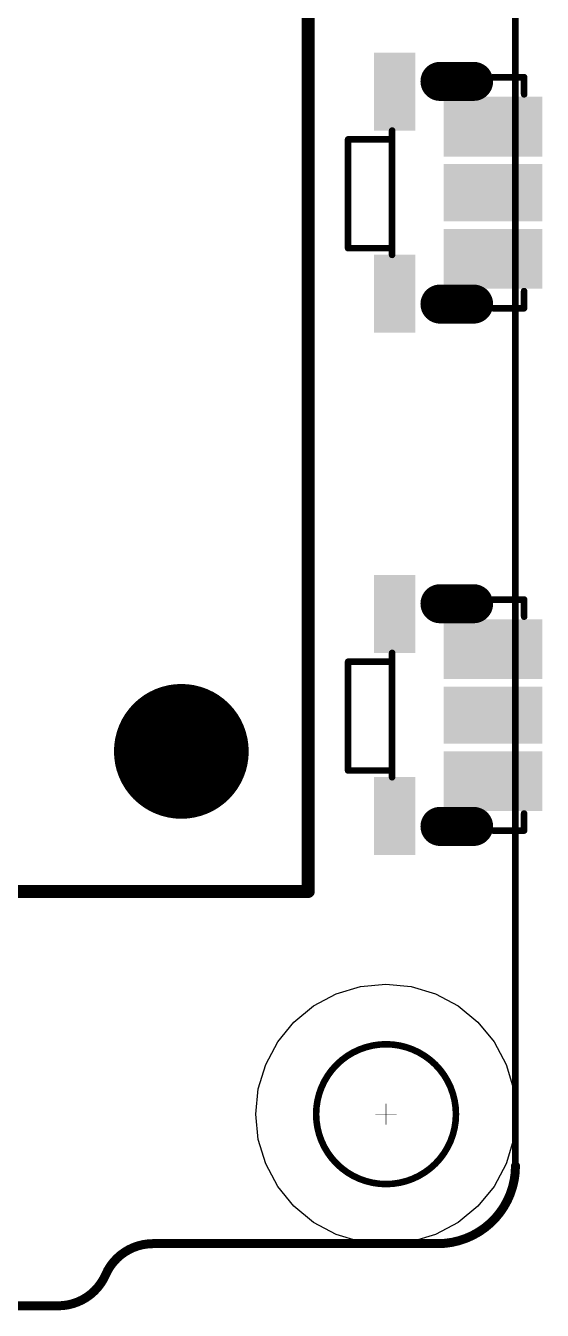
# Model space of a CAD drawing. Header units: millimetres. Extents: x 6.83 to 8, y 14.94 to 18.7.
# Drawn here: x 7.603 to 7.996, y 14.998 to 15.974 of the extents above; entities that cross this region are included whole.
import ezdxf

# ---------------------------------------------------------------- set-up
doc = ezdxf.new("R2010")
doc.units = ezdxf.units.MM
doc.header["$MEASUREMENT"] = 0
for name, color, linetype in [('BottomLayer', 5, 'Continuous'), ('BottomOverlay', 54, 'Continuous'), ('BottomPaste', 16, 'Continuous'), ('BottomSolder', 6, 'Continuous'), ('KeepOutLayer', 6, 'Continuous'), ('Mechanical15', 56, 'Continuous'), ('Mechanical28', 56, 'Continuous'), ('Mechanical5', 56, 'Continuous'), ('Mechanical6', 56, 'Continuous'), ('MidLayer1', 16, 'Continuous'), ('MidLayer2', 76, 'Continuous'), ('MultiLayer', 9, 'Continuous'), ('TopLayer', 1, 'Continuous'), ('TopSolder', 216, 'Continuous')]:
    doc.layers.add(name, color=color, linetype=linetype)

# ---------------------------------------------------------------- blocks, each defined once
blk = doc.blocks.new('BATTERY_BOX18650_DIP_____B_2')
at = {"layer": 'BottomLayer', "const_width": 0.04724}
blk.add_lwpolyline([(-1.4447, -0.31494, 1), (-1.39746, -0.31494, 1)], format="xyb", close=True, dxfattribs=at)
at = {"layer": 'BottomOverlay', "const_width": 0.01}
for points in [[(-1.52756, -0.41142), (-1.52756, 0)], [(1.50744, -0.41142), (-1.52756, -0.41142)]]:
    blk.add_lwpolyline(points, dxfattribs=at)
at = {"layer": 'BottomOverlay', "const_width": 0.005}
blk.add_lwpolyline([(-1.53006, -0.41142, 1), (-1.52506, -0.41142, 1)], format="xyb", close=True, dxfattribs=at)
blk.add_lwpolyline([(-1.53006, -0.41142, 1), (-1.52506, -0.41142, 1)], format="xyb", close=True, dxfattribs=at)
at = {"layer": 'BottomSolder', "const_width": 0.05124}
blk.add_lwpolyline([(-1.4467, -0.31494, 1), (-1.39546, -0.31494, 1)], format="xyb", close=True, dxfattribs=at)
at = {"layer": 'Mechanical15'}
for points, const_width in [([(-1.40561, -0.31494, 1), (-1.43655, -0.31494, 1)], 0.03095), ([(-1.44429, -0.31494, 1), (-1.42881, -0.31494, 1)], 0.01547), ([(-1.41335, -0.31494, 1), (-1.39787, -0.31494, 1)], 0.01547)]:
    blk.add_lwpolyline(points, format="xyb", close=True, dxfattribs=dict(at, const_width=const_width))
at = {"layer": 'MidLayer1', "const_width": 0.04724}
blk.add_lwpolyline([(-1.4447, -0.31494, 1), (-1.39746, -0.31494, 1)], format="xyb", close=True, dxfattribs=at)
at = {"layer": 'MidLayer2', "const_width": 0.04724}
blk.add_lwpolyline([(-1.4447, -0.31494, 1), (-1.39746, -0.31494, 1)], format="xyb", close=True, dxfattribs=at)
at = {"layer": 'MultiLayer', "const_width": 0.04724}
blk.add_lwpolyline([(-1.4447, -0.31494, 1), (-1.39746, -0.31494, 1)], format="xyb", close=True, dxfattribs=at)
at = {"layer": 'TopLayer', "const_width": 0.04724}
blk.add_lwpolyline([(-1.4447, -0.31494, 1), (-1.39746, -0.31494, 1)], format="xyb", close=True, dxfattribs=at)
at = {"layer": 'TopSolder', "const_width": 0.05124}
blk.add_lwpolyline([(-1.4467, -0.31494, 1), (-1.39546, -0.31494, 1)], format="xyb", close=True, dxfattribs=at)
blk = doc.blocks.new('KEY_3P_3_5_3_5MM__B_20')
at = {"layer": 'BottomLayer', "const_width": 0.02165}
for points in [[(-0.08465, 0.02264), (-0.08465, -0.00295)], [(0.08465, 0.02264), (0.08465, -0.00295)]]:
    blk.add_lwpolyline(points, dxfattribs=at)
at = {"layer": 'BottomLayer', "const_width": 0.01083}
for points in [[(-0.09006, 0.02264, 1), (-0.07923, 0.02264, 1)], [(0.07923, 0.02264, 1), (0.09006, 0.02264, 1)], [(-0.09006, -0.00295, 1), (-0.07923, -0.00295, 1)], [(0.07923, -0.00295, 1), (0.09006, -0.00295, 1)]]:
    blk.add_lwpolyline(points, format="xyb", close=True, dxfattribs=at)
at = {"layer": 'BottomLayer'}
for points in [[(-0.0315, 0.07087), (-0.0689, 0.07087), (-0.0315, 0.00394), (-0.0689, 0.00394)], [(-0.01772, 0.07087), (-0.01772, 0.00394), (0.01772, 0.07087), (0.01772, 0.00394)], [(0.0689, 0.07087), (0.0315, 0.07087), (0.0689, 0.00394), (0.0315, 0.00394)], [(-0.10236, -0.04921), (-0.05118, -0.04921), (-0.10236, -0.02559), (-0.05118, -0.02559)], [(0.05118, -0.04921), (0.10236, -0.04921), (0.05118, -0.02559), (0.10236, -0.02559)]]:
    blk.add_solid(points, dxfattribs=at)
at = {"layer": 'BottomOverlay', "const_width": 0.005}
for points in [[(-0.0878, 0.06102), (-0.0748, 0.06102)], [(-0.0878, 0.06102), (-0.0878, 0.0374)], [(0.0748, 0.06102), (0.0878, 0.06102)], [(0.0878, 0.06102), (0.0878, 0.0374)], [(-0.04724, -0.03937), (0.04724, -0.03937)], [(-0.04055, -0.03937), (-0.04055, -0.07283)], [(0.04213, -0.03937), (0.04213, -0.07283)], [(-0.04055, -0.07283), (0.04213, -0.07283)]]:
    blk.add_lwpolyline(points, dxfattribs=at)
at = {"layer": 'BottomOverlay', "const_width": 0.0025}
for points in [[(-0.08905, 0.06102, 1), (-0.08655, 0.06102, 1)], [(-0.08905, 0.06102, 1), (-0.08655, 0.06102, 1)], [(-0.07605, 0.06102, 1), (-0.07355, 0.06102, 1)], [(0.07355, 0.06102, 1), (0.07605, 0.06102, 1)], [(0.08655, 0.06102, 1), (0.08905, 0.06102, 1)], [(0.08655, 0.06102, 1), (0.08905, 0.06102, 1)], [(-0.08905, 0.0374, 1), (-0.08655, 0.0374, 1)], [(0.08655, 0.0374, 1), (0.08905, 0.0374, 1)], [(-0.04849, -0.03937, 1), (-0.04599, -0.03937, 1)], [(-0.0418, -0.03937, 1), (-0.0393, -0.03937, 1)], [(0.04088, -0.03937, 1), (0.04338, -0.03937, 1)], [(0.04599, -0.03937, 1), (0.04849, -0.03937, 1)], [(-0.0418, -0.07283, 1), (-0.0393, -0.07283, 1)], [(-0.0418, -0.07283, 1), (-0.0393, -0.07283, 1)], [(0.04088, -0.07283, 1), (0.04338, -0.07283, 1)], [(0.04088, -0.07283, 1), (0.04338, -0.07283, 1)]]:
    blk.add_lwpolyline(points, format="xyb", close=True, dxfattribs=at)
at = {"layer": 'BottomPaste'}
for points in [[(-0.0315, 0.07087), (-0.0689, 0.07087), (-0.0315, 0.00394), (-0.0689, 0.00394)], [(-0.01772, 0.07087), (-0.01772, 0.00394), (0.01772, 0.07087), (0.01772, 0.00394)], [(0.0689, 0.07087), (0.0315, 0.07087), (0.0689, 0.00394), (0.0315, 0.00394)], [(-0.10236, -0.04921), (-0.05118, -0.04921), (-0.10236, -0.02559), (-0.05118, -0.02559)], [(0.05118, -0.04921), (0.10236, -0.04921), (0.05118, -0.02559), (0.10236, -0.02559)]]:
    blk.add_solid(points, dxfattribs=at)
at = {"layer": 'BottomSolder', "const_width": 0.02965}
for points in [[(-0.08465, 0.02264), (-0.08465, -0.00295)], [(0.08465, 0.02264), (0.08465, -0.00295)]]:
    blk.add_lwpolyline(points, dxfattribs=at)
at = {"layer": 'BottomSolder', "const_width": 0.01483}
for points in [[(-0.09206, 0.02264, 1), (-0.07723, 0.02264, 1)], [(0.07723, 0.02264, 1), (0.09206, 0.02264, 1)], [(-0.09206, -0.00295, 1), (-0.07723, -0.00295, 1)], [(0.07723, -0.00295, 1), (0.09206, -0.00295, 1)]]:
    blk.add_lwpolyline(points, format="xyb", close=True, dxfattribs=at)
at = {"layer": 'BottomSolder'}
for points in [[(-0.0275, 0.07487), (-0.0729, 0.07487), (-0.0275, -0.00006), (-0.0729, -0.00006)], [(-0.02172, 0.07487), (-0.02172, -0.00006), (0.02172, 0.07487), (0.02172, -0.00006)], [(0.0729, 0.07487), (0.0275, 0.07487), (0.0729, -0.00006), (0.0275, -0.00006)], [(-0.10636, -0.05321), (-0.04718, -0.05321), (-0.10636, -0.02159), (-0.04718, -0.02159)], [(0.04718, -0.05321), (0.10636, -0.05321), (0.04718, -0.02159), (0.10636, -0.02159)]]:
    blk.add_solid(points, dxfattribs=at)
at = {"layer": 'MidLayer1', "const_width": 0.02165}
for points in [[(-0.08465, 0.02264), (-0.08465, -0.00295)], [(0.08465, 0.02264), (0.08465, -0.00295)]]:
    blk.add_lwpolyline(points, dxfattribs=at)
at = {"layer": 'MidLayer1', "const_width": 0.01083}
for points in [[(-0.09006, 0.02264, 1), (-0.07923, 0.02264, 1)], [(0.07923, 0.02264, 1), (0.09006, 0.02264, 1)], [(-0.09006, -0.00295, 1), (-0.07923, -0.00295, 1)], [(0.07923, -0.00295, 1), (0.09006, -0.00295, 1)]]:
    blk.add_lwpolyline(points, format="xyb", close=True, dxfattribs=at)
at = {"layer": 'MidLayer2', "const_width": 0.02165}
for points in [[(-0.08465, 0.02264), (-0.08465, -0.00295)], [(0.08465, 0.02264), (0.08465, -0.00295)]]:
    blk.add_lwpolyline(points, dxfattribs=at)
at = {"layer": 'MidLayer2', "const_width": 0.01083}
for points in [[(-0.09006, 0.02264, 1), (-0.07923, 0.02264, 1)], [(0.07923, 0.02264, 1), (0.09006, 0.02264, 1)], [(-0.09006, -0.00295, 1), (-0.07923, -0.00295, 1)], [(0.07923, -0.00295, 1), (0.09006, -0.00295, 1)]]:
    blk.add_lwpolyline(points, format="xyb", close=True, dxfattribs=at)
at = {"layer": 'MultiLayer', "const_width": 0.02165}
for points in [[(-0.08465, 0.02264), (-0.08465, -0.00295)], [(0.08465, 0.02264), (0.08465, -0.00295)]]:
    blk.add_lwpolyline(points, dxfattribs=at)
at = {"layer": 'MultiLayer', "const_width": 0.01083}
for points in [[(-0.09006, 0.02264, 1), (-0.07923, 0.02264, 1)], [(0.07923, 0.02264, 1), (0.09006, 0.02264, 1)], [(-0.09006, -0.00295, 1), (-0.07923, -0.00295, 1)], [(0.07923, -0.00295, 1), (0.09006, -0.00295, 1)]]:
    blk.add_lwpolyline(points, format="xyb", close=True, dxfattribs=at)
at = {"layer": 'TopLayer', "const_width": 0.02165}
for points in [[(-0.08465, 0.02264), (-0.08465, -0.00295)], [(0.08465, 0.02264), (0.08465, -0.00295)]]:
    blk.add_lwpolyline(points, dxfattribs=at)
at = {"layer": 'TopLayer', "const_width": 0.01083}
for points in [[(-0.09006, 0.02264, 1), (-0.07923, 0.02264, 1)], [(0.07923, 0.02264, 1), (0.09006, 0.02264, 1)], [(-0.09006, -0.00295, 1), (-0.07923, -0.00295, 1)], [(0.07923, -0.00295, 1), (0.09006, -0.00295, 1)]]:
    blk.add_lwpolyline(points, format="xyb", close=True, dxfattribs=at)
at = {"layer": 'TopSolder', "const_width": 0.02965}
for points in [[(-0.08465, 0.02264), (-0.08465, -0.00295)], [(0.08465, 0.02264), (0.08465, -0.00295)]]:
    blk.add_lwpolyline(points, dxfattribs=at)
at = {"layer": 'TopSolder', "const_width": 0.01483}
for points in [[(-0.09206, 0.02264, 1), (-0.07723, 0.02264, 1)], [(0.07723, 0.02264, 1), (0.09206, 0.02264, 1)], [(-0.09206, -0.00295, 1), (-0.07723, -0.00295, 1)], [(0.07723, -0.00295, 1), (0.09206, -0.00295, 1)]]:
    blk.add_lwpolyline(points, format="xyb", close=True, dxfattribs=at)
blk = doc.blocks.new('KEY_3P_3_5_3_5MM__B_21')
at = {"layer": 'BottomLayer', "const_width": 0.02165}
for points in [[(-0.08465, 0.02264), (-0.08465, -0.00295)], [(0.08465, 0.02264), (0.08465, -0.00295)]]:
    blk.add_lwpolyline(points, dxfattribs=at)
at = {"layer": 'BottomLayer', "const_width": 0.01083}
for points in [[(-0.09006, 0.02264, 1), (-0.07923, 0.02264, 1)], [(0.07923, 0.02264, 1), (0.09006, 0.02264, 1)], [(-0.09006, -0.00295, 1), (-0.07923, -0.00295, 1)], [(0.07923, -0.00295, 1), (0.09006, -0.00295, 1)]]:
    blk.add_lwpolyline(points, format="xyb", close=True, dxfattribs=at)
at = {"layer": 'BottomLayer'}
for points in [[(-0.0315, 0.07087), (-0.0689, 0.07087), (-0.0315, 0.00394), (-0.0689, 0.00394)], [(-0.01772, 0.07087), (-0.01772, 0.00394), (0.01772, 0.07087), (0.01772, 0.00394)], [(0.0689, 0.07087), (0.0315, 0.07087), (0.0689, 0.00394), (0.0315, 0.00394)], [(-0.10236, -0.04921), (-0.05118, -0.04921), (-0.10236, -0.02559), (-0.05118, -0.02559)], [(0.05118, -0.04921), (0.10236, -0.04921), (0.05118, -0.02559), (0.10236, -0.02559)]]:
    blk.add_solid(points, dxfattribs=at)
at = {"layer": 'BottomOverlay', "const_width": 0.005}
for points in [[(-0.0878, 0.06102), (-0.0878, 0.0374)], [(-0.0878, 0.06102), (-0.0748, 0.06102)], [(0.0748, 0.06102), (0.0878, 0.06102)], [(0.0878, 0.06102), (0.0878, 0.0374)], [(-0.04724, -0.03937), (0.04724, -0.03937)], [(-0.04055, -0.03937), (-0.04055, -0.07283)], [(0.04213, -0.03937), (0.04213, -0.07283)], [(-0.04055, -0.07283), (0.04213, -0.07283)]]:
    blk.add_lwpolyline(points, dxfattribs=at)
at = {"layer": 'BottomOverlay', "const_width": 0.0025}
for points in [[(-0.08905, 0.06102, 1), (-0.08655, 0.06102, 1)], [(-0.08905, 0.06102, 1), (-0.08655, 0.06102, 1)], [(-0.07605, 0.06102, 1), (-0.07355, 0.06102, 1)], [(0.07355, 0.06102, 1), (0.07605, 0.06102, 1)], [(0.08655, 0.06102, 1), (0.08905, 0.06102, 1)], [(0.08655, 0.06102, 1), (0.08905, 0.06102, 1)], [(-0.08905, 0.0374, 1), (-0.08655, 0.0374, 1)], [(0.08655, 0.0374, 1), (0.08905, 0.0374, 1)], [(-0.04849, -0.03937, 1), (-0.04599, -0.03937, 1)], [(-0.0418, -0.03937, 1), (-0.0393, -0.03937, 1)], [(0.04088, -0.03937, 1), (0.04338, -0.03937, 1)], [(0.04599, -0.03937, 1), (0.04849, -0.03937, 1)], [(-0.0418, -0.07283, 1), (-0.0393, -0.07283, 1)], [(-0.0418, -0.07283, 1), (-0.0393, -0.07283, 1)], [(0.04088, -0.07283, 1), (0.04338, -0.07283, 1)], [(0.04088, -0.07283, 1), (0.04338, -0.07283, 1)]]:
    blk.add_lwpolyline(points, format="xyb", close=True, dxfattribs=at)
at = {"layer": 'BottomPaste'}
for points in [[(-0.0315, 0.07087), (-0.0689, 0.07087), (-0.0315, 0.00394), (-0.0689, 0.00394)], [(-0.01772, 0.07087), (-0.01772, 0.00394), (0.01772, 0.07087), (0.01772, 0.00394)], [(0.0689, 0.07087), (0.0315, 0.07087), (0.0689, 0.00394), (0.0315, 0.00394)], [(-0.10236, -0.04921), (-0.05118, -0.04921), (-0.10236, -0.02559), (-0.05118, -0.02559)], [(0.05118, -0.04921), (0.10236, -0.04921), (0.05118, -0.02559), (0.10236, -0.02559)]]:
    blk.add_solid(points, dxfattribs=at)
at = {"layer": 'BottomSolder', "const_width": 0.02965}
for points in [[(-0.08465, 0.02264), (-0.08465, -0.00295)], [(0.08465, 0.02264), (0.08465, -0.00295)]]:
    blk.add_lwpolyline(points, dxfattribs=at)
at = {"layer": 'BottomSolder', "const_width": 0.01483}
for points in [[(-0.09206, 0.02264, 1), (-0.07723, 0.02264, 1)], [(0.07723, 0.02264, 1), (0.09206, 0.02264, 1)], [(-0.09206, -0.00295, 1), (-0.07723, -0.00295, 1)], [(0.07723, -0.00295, 1), (0.09206, -0.00295, 1)]]:
    blk.add_lwpolyline(points, format="xyb", close=True, dxfattribs=at)
at = {"layer": 'BottomSolder'}
for points in [[(-0.0275, 0.07487), (-0.0729, 0.07487), (-0.0275, -0.00006), (-0.0729, -0.00006)], [(-0.02172, 0.07487), (-0.02172, -0.00006), (0.02172, 0.07487), (0.02172, -0.00006)], [(0.0729, 0.07487), (0.0275, 0.07487), (0.0729, -0.00006), (0.0275, -0.00006)], [(-0.10636, -0.05321), (-0.04718, -0.05321), (-0.10636, -0.02159), (-0.04718, -0.02159)], [(0.04718, -0.05321), (0.10636, -0.05321), (0.04718, -0.02159), (0.10636, -0.02159)]]:
    blk.add_solid(points, dxfattribs=at)
at = {"layer": 'MidLayer1', "const_width": 0.02165}
for points in [[(-0.08465, 0.02264), (-0.08465, -0.00295)], [(0.08465, 0.02264), (0.08465, -0.00295)]]:
    blk.add_lwpolyline(points, dxfattribs=at)
at = {"layer": 'MidLayer1', "const_width": 0.01083}
for points in [[(-0.09006, 0.02264, 1), (-0.07923, 0.02264, 1)], [(0.07923, 0.02264, 1), (0.09006, 0.02264, 1)], [(-0.09006, -0.00295, 1), (-0.07923, -0.00295, 1)], [(0.07923, -0.00295, 1), (0.09006, -0.00295, 1)]]:
    blk.add_lwpolyline(points, format="xyb", close=True, dxfattribs=at)
at = {"layer": 'MidLayer2', "const_width": 0.02165}
for points in [[(-0.08465, 0.02264), (-0.08465, -0.00295)], [(0.08465, 0.02264), (0.08465, -0.00295)]]:
    blk.add_lwpolyline(points, dxfattribs=at)
at = {"layer": 'MidLayer2', "const_width": 0.01083}
for points in [[(-0.09006, 0.02264, 1), (-0.07923, 0.02264, 1)], [(0.07923, 0.02264, 1), (0.09006, 0.02264, 1)], [(-0.09006, -0.00295, 1), (-0.07923, -0.00295, 1)], [(0.07923, -0.00295, 1), (0.09006, -0.00295, 1)]]:
    blk.add_lwpolyline(points, format="xyb", close=True, dxfattribs=at)
at = {"layer": 'MultiLayer', "const_width": 0.02165}
for points in [[(-0.08465, 0.02264), (-0.08465, -0.00295)], [(0.08465, 0.02264), (0.08465, -0.00295)]]:
    blk.add_lwpolyline(points, dxfattribs=at)
at = {"layer": 'MultiLayer', "const_width": 0.01083}
for points in [[(-0.09006, 0.02264, 1), (-0.07923, 0.02264, 1)], [(0.07923, 0.02264, 1), (0.09006, 0.02264, 1)], [(-0.09006, -0.00295, 1), (-0.07923, -0.00295, 1)], [(0.07923, -0.00295, 1), (0.09006, -0.00295, 1)]]:
    blk.add_lwpolyline(points, format="xyb", close=True, dxfattribs=at)
at = {"layer": 'TopLayer', "const_width": 0.02165}
for points in [[(-0.08465, 0.02264), (-0.08465, -0.00295)], [(0.08465, 0.02264), (0.08465, -0.00295)]]:
    blk.add_lwpolyline(points, dxfattribs=at)
at = {"layer": 'TopLayer', "const_width": 0.01083}
for points in [[(-0.09006, 0.02264, 1), (-0.07923, 0.02264, 1)], [(0.07923, 0.02264, 1), (0.09006, 0.02264, 1)], [(-0.09006, -0.00295, 1), (-0.07923, -0.00295, 1)], [(0.07923, -0.00295, 1), (0.09006, -0.00295, 1)]]:
    blk.add_lwpolyline(points, format="xyb", close=True, dxfattribs=at)
at = {"layer": 'TopSolder', "const_width": 0.02965}
for points in [[(-0.08465, 0.02264), (-0.08465, -0.00295)], [(0.08465, 0.02264), (0.08465, -0.00295)]]:
    blk.add_lwpolyline(points, dxfattribs=at)
at = {"layer": 'TopSolder', "const_width": 0.01483}
for points in [[(-0.09206, 0.02264, 1), (-0.07723, 0.02264, 1)], [(0.07723, 0.02264, 1), (0.09206, 0.02264, 1)], [(-0.09206, -0.00295, 1), (-0.07723, -0.00295, 1)], [(0.07723, -0.00295, 1), (0.09206, -0.00295, 1)]]:
    blk.add_lwpolyline(points, format="xyb", close=True, dxfattribs=at)

msp = doc.modelspace()

# ---------------------------------------------------------------- linework, layer by layer
at = {"layer": 'BottomLayer'}
for p, q in [((7.83919, 15.23847), (7.85774, 15.2441)), ((7.85774, 15.2441), (7.87703, 15.246)), ((7.87703, 15.246), (7.87703, 15.246)), ((7.87703, 15.246), (7.89633, 15.2441)), ((7.89633, 15.2441), (7.91488, 15.23847)), ((7.82209, 15.22933), (7.83919, 15.23847)), ((7.91488, 15.23847), (7.93198, 15.22933)), ((7.8071, 15.21703), (7.82209, 15.22933)), ((7.93198, 15.22933), (7.94697, 15.21703)), ((7.7948, 15.20205), (7.8071, 15.21703)), ((7.94697, 15.21703), (7.95927, 15.20205)), ((7.78566, 15.18495), (7.7948, 15.20205)), ((7.95927, 15.20205), (7.96841, 15.18495)), ((7.78003, 15.1664), (7.78566, 15.18495)), ((7.96841, 15.18495), (7.97403, 15.1664)), ((7.77813, 15.1471), (7.78003, 15.1664)), ((7.97403, 15.1664), (7.97593, 15.1471)), ((7.78003, 15.12781), (7.77813, 15.1471)), ((7.77813, 15.1471), (7.77813, 15.1471)), ((7.97593, 15.1471), (7.97403, 15.12781)), ((7.97593, 15.1471), (7.97593, 15.1471)), ((7.78566, 15.10925), (7.78003, 15.12781)), ((7.97403, 15.12781), (7.96841, 15.10925)), ((7.7948, 15.09215), (7.78566, 15.10925)), ((7.96841, 15.10925), (7.95927, 15.09215)), ((7.8071, 15.07717), (7.7948, 15.09215)), ((7.95927, 15.09215), (7.94697, 15.07717)), ((7.82209, 15.06487), (7.8071, 15.07717)), ((7.94697, 15.07717), (7.93198, 15.06487)), ((7.83919, 15.05573), (7.82209, 15.06487)), ((7.93198, 15.06487), (7.91488, 15.05573)), ((7.85774, 15.0501), (7.83919, 15.05573)), ((7.87703, 15.0482), (7.85774, 15.0501)), ((7.89633, 15.0501), (7.87703, 15.0482)), ((7.87703, 15.0482), (7.87703, 15.0482)), ((7.91488, 15.05573), (7.89633, 15.0501))]:
    msp.add_line(p, q, dxfattribs=at)
at = {"layer": 'KeepOutLayer'}
for points, const_width in [([(7.97546, 15.10773), (7.97546, 18.63135)], 0.005), ([(7.69999, 15.04868), (7.91653, 15.04868)], 0.00685), ([(7.18161, 15.00143), (7.62783, 15.00143)], 0.00685)]:
    msp.add_lwpolyline(points, dxfattribs=dict(at, const_width=const_width))
for points, const_width in [([(7.93031, 15.1471, 1), (7.82401, 15.1471, 1)], 0.005), ([(7.82276, 15.1471, 1), (7.82526, 15.1471, 1)], 0.0025), ([(7.92906, 15.1471, 1), (7.93156, 15.1471, 1)], 0.0025), ([(7.97387, 15.10773, 1), (7.9773, 15.10773, 1)], 0.00343), ([(7.97421, 15.10773, 1), (7.97671, 15.10773, 1)], 0.0025), ([(7.69828, 15.04868, 1), (7.70171, 15.04868, 1)], 0.00343), ([(7.69828, 15.04868, 1), (7.70171, 15.04868, 1)], 0.00343), ([(7.91482, 15.04868, 1), (7.91824, 15.04868, 1)], 0.00343), ([(7.91482, 15.04868, 1), (7.91824, 15.04868, 1)], 0.00343), ([(7.6622, 15.02505, 1), (7.66562, 15.02505, 1)], 0.00343), ([(7.6622, 15.02505, 1), (7.66562, 15.02505, 1)], 0.00343), ([(7.62611, 15.00143, 1), (7.62954, 15.00143, 1)], 0.00343), ([(7.62611, 15.00143, 1), (7.62954, 15.00143, 1)], 0.00343)]:
    msp.add_lwpolyline(points, format="xyb", close=True, dxfattribs=dict(at, const_width=const_width))
at = {"layer": 'KeepOutLayer', "const_width": 0.00685}
for points in [[(7.97558, 15.10773, -0.414214), (7.91653, 15.04868)], [(7.66391, 15.02505, -0.298217), (7.69999, 15.04868)], [(7.66391, 15.02505, -0.298217), (7.62783, 15.00143)]]:
    msp.add_lwpolyline(points, format="xyb", dxfattribs=at)
at = {"layer": 'Mechanical28'}
for points, const_width in [([(7.93031, 15.1471, 1), (7.82401, 15.1471, 1)], 0.0005), ([(7.82388, 15.1471, 1), (7.82413, 15.1471, 1)], 0.00025), ([(7.93018, 15.1471, 1), (7.93043, 15.1471, 1)], 0.00025)]:
    msp.add_lwpolyline(points, format="xyb", close=True, dxfattribs=dict(at, const_width=const_width))
at = {"layer": 'Mechanical5'}
for points, const_width in [([(7.8333, 15.17693, 1), (7.83305, 15.17693, 1)], 0.00025), ([(7.83298, 15.17693, 1), (7.83311, 15.17693, 1)], 0.000125), ([(7.83323, 15.17693, 1), (7.83336, 15.17693, 1)], 0.000125), ([(7.92127, 15.11727, 1), (7.92102, 15.11727, 1)], 0.00025), ([(7.92096, 15.11727, 1), (7.92108, 15.11727, 1)], 0.000125), ([(7.92121, 15.11727, 1), (7.92133, 15.11727, 1)], 0.000125)]:
    msp.add_lwpolyline(points, format="xyb", close=True, dxfattribs=dict(at, const_width=const_width))
at = {"layer": 'Mechanical6', "const_width": 0.0005}
for points in [[(7.87716, 15.13931), (7.87716, 15.1549)], [(7.86936, 15.1471), (7.88495, 15.1471)]]:
    msp.add_lwpolyline(points, dxfattribs=at)
at = {"layer": 'Mechanical6', "const_width": 0.00025}
for points in [[(7.87703, 15.1549, 1), (7.87728, 15.1549, 1)], [(7.86924, 15.1471, 1), (7.86949, 15.1471, 1)], [(7.88483, 15.1471, 1), (7.88508, 15.1471, 1)], [(7.87703, 15.13931, 1), (7.87728, 15.13931, 1)]]:
    msp.add_lwpolyline(points, format="xyb", close=True, dxfattribs=at)
at = {"layer": 'MidLayer1'}
for p, q in [((7.83919, 15.23847), (7.85774, 15.2441)), ((7.85774, 15.2441), (7.87703, 15.246)), ((7.87703, 15.246), (7.87703, 15.246)), ((7.87703, 15.246), (7.89633, 15.2441)), ((7.89633, 15.2441), (7.91488, 15.23847)), ((7.82209, 15.22933), (7.83919, 15.23847)), ((7.91488, 15.23847), (7.93198, 15.22933)), ((7.8071, 15.21703), (7.82209, 15.22933)), ((7.93198, 15.22933), (7.94697, 15.21703)), ((7.7948, 15.20205), (7.8071, 15.21703)), ((7.94697, 15.21703), (7.95927, 15.20205)), ((7.78566, 15.18495), (7.7948, 15.20205)), ((7.95927, 15.20205), (7.96841, 15.18495)), ((7.78003, 15.1664), (7.78566, 15.18495)), ((7.96841, 15.18495), (7.97403, 15.1664)), ((7.77813, 15.1471), (7.78003, 15.1664)), ((7.97403, 15.1664), (7.97593, 15.1471)), ((7.78003, 15.12781), (7.77813, 15.1471)), ((7.77813, 15.1471), (7.77813, 15.1471)), ((7.97593, 15.1471), (7.97403, 15.12781)), ((7.97593, 15.1471), (7.97593, 15.1471)), ((7.78566, 15.10925), (7.78003, 15.12781)), ((7.97403, 15.12781), (7.96841, 15.10925)), ((7.7948, 15.09215), (7.78566, 15.10925)), ((7.96841, 15.10925), (7.95927, 15.09215)), ((7.8071, 15.07717), (7.7948, 15.09215)), ((7.95927, 15.09215), (7.94697, 15.07717)), ((7.82209, 15.06487), (7.8071, 15.07717)), ((7.94697, 15.07717), (7.93198, 15.06487)), ((7.83919, 15.05573), (7.82209, 15.06487)), ((7.93198, 15.06487), (7.91488, 15.05573)), ((7.85774, 15.0501), (7.83919, 15.05573)), ((7.87703, 15.0482), (7.85774, 15.0501)), ((7.89633, 15.0501), (7.87703, 15.0482)), ((7.87703, 15.0482), (7.87703, 15.0482)), ((7.91488, 15.05573), (7.89633, 15.0501))]:
    msp.add_line(p, q, dxfattribs=at)
at = {"layer": 'MidLayer2'}
for p, q in [((7.83919, 15.23847), (7.85774, 15.2441)), ((7.85774, 15.2441), (7.87703, 15.246)), ((7.87703, 15.246), (7.87703, 15.246)), ((7.87703, 15.246), (7.89633, 15.2441)), ((7.89633, 15.2441), (7.91488, 15.23847)), ((7.82209, 15.22933), (7.83919, 15.23847)), ((7.91488, 15.23847), (7.93198, 15.22933)), ((7.8071, 15.21703), (7.82209, 15.22933)), ((7.93198, 15.22933), (7.94697, 15.21703)), ((7.7948, 15.20205), (7.8071, 15.21703)), ((7.94697, 15.21703), (7.95927, 15.20205)), ((7.78566, 15.18495), (7.7948, 15.20205)), ((7.95927, 15.20205), (7.96841, 15.18495)), ((7.78003, 15.1664), (7.78566, 15.18495)), ((7.96841, 15.18495), (7.97403, 15.1664)), ((7.77813, 15.1471), (7.78003, 15.1664)), ((7.97403, 15.1664), (7.97593, 15.1471)), ((7.78003, 15.12781), (7.77813, 15.1471)), ((7.77813, 15.1471), (7.77813, 15.1471)), ((7.97593, 15.1471), (7.97403, 15.12781)), ((7.97593, 15.1471), (7.97593, 15.1471)), ((7.78566, 15.10925), (7.78003, 15.12781)), ((7.97403, 15.12781), (7.96841, 15.10925)), ((7.7948, 15.09215), (7.78566, 15.10925)), ((7.96841, 15.10925), (7.95927, 15.09215)), ((7.8071, 15.07717), (7.7948, 15.09215)), ((7.95927, 15.09215), (7.94697, 15.07717)), ((7.82209, 15.06487), (7.8071, 15.07717)), ((7.94697, 15.07717), (7.93198, 15.06487)), ((7.83919, 15.05573), (7.82209, 15.06487)), ((7.93198, 15.06487), (7.91488, 15.05573)), ((7.85774, 15.0501), (7.83919, 15.05573)), ((7.87703, 15.0482), (7.85774, 15.0501)), ((7.89633, 15.0501), (7.87703, 15.0482)), ((7.87703, 15.0482), (7.87703, 15.0482)), ((7.91488, 15.05573), (7.89633, 15.0501))]:
    msp.add_line(p, q, dxfattribs=at)
at = {"layer": 'MultiLayer'}
for p, q in [((7.85035, 15.19353), (7.86328, 15.19888)), ((7.86328, 15.19888), (7.87716, 15.20071)), ((7.87716, 15.20071), (7.87716, 15.20071)), ((7.87716, 15.20071), (7.89103, 15.19888)), ((7.89103, 15.19888), (7.90396, 15.19353)), ((7.83073, 15.1739), (7.83925, 15.18501)), ((7.83925, 15.18501), (7.85035, 15.19353)), ((7.90396, 15.19353), (7.91507, 15.18501)), ((7.91507, 15.18501), (7.92358, 15.1739)), ((7.82538, 15.16098), (7.83073, 15.1739)), ((7.92358, 15.1739), (7.92894, 15.16098)), ((7.82355, 15.1471), (7.82538, 15.16098)), ((7.92894, 15.16098), (7.93077, 15.1471)), ((7.82538, 15.13323), (7.82355, 15.1471)), ((7.82355, 15.1471), (7.82355, 15.1471)), ((7.93077, 15.1471), (7.92894, 15.13323)), ((7.93077, 15.1471), (7.93077, 15.1471)), ((7.83073, 15.1203), (7.82538, 15.13323)), ((7.92894, 15.13323), (7.92358, 15.1203)), ((7.83925, 15.10919), (7.83073, 15.1203)), ((7.92358, 15.1203), (7.91507, 15.10919)), ((7.85035, 15.10067), (7.83925, 15.10919)), ((7.91507, 15.10919), (7.90396, 15.10067)), ((7.86328, 15.09532), (7.85035, 15.10067)), ((7.90396, 15.10067), (7.89103, 15.09532)), ((7.87716, 15.09349), (7.86328, 15.09532)), ((7.89103, 15.09532), (7.87716, 15.09349)), ((7.87716, 15.09349), (7.87716, 15.09349))]:
    msp.add_line(p, q, dxfattribs=at)
at = {"layer": 'TopLayer'}
for p, q in [((7.83919, 15.23847), (7.85774, 15.2441)), ((7.85774, 15.2441), (7.87703, 15.246)), ((7.87703, 15.246), (7.87703, 15.246)), ((7.87703, 15.246), (7.89633, 15.2441)), ((7.89633, 15.2441), (7.91488, 15.23847)), ((7.82209, 15.22933), (7.83919, 15.23847)), ((7.91488, 15.23847), (7.93198, 15.22933)), ((7.8071, 15.21703), (7.82209, 15.22933)), ((7.93198, 15.22933), (7.94697, 15.21703)), ((7.7948, 15.20205), (7.8071, 15.21703)), ((7.94697, 15.21703), (7.95927, 15.20205)), ((7.78566, 15.18495), (7.7948, 15.20205)), ((7.95927, 15.20205), (7.96841, 15.18495)), ((7.78003, 15.1664), (7.78566, 15.18495)), ((7.96841, 15.18495), (7.97403, 15.1664)), ((7.77813, 15.1471), (7.78003, 15.1664)), ((7.97403, 15.1664), (7.97593, 15.1471)), ((7.78003, 15.12781), (7.77813, 15.1471)), ((7.77813, 15.1471), (7.77813, 15.1471)), ((7.97593, 15.1471), (7.97403, 15.12781)), ((7.97593, 15.1471), (7.97593, 15.1471)), ((7.78566, 15.10925), (7.78003, 15.12781)), ((7.97403, 15.12781), (7.96841, 15.10925)), ((7.7948, 15.09215), (7.78566, 15.10925)), ((7.96841, 15.10925), (7.95927, 15.09215)), ((7.8071, 15.07717), (7.7948, 15.09215)), ((7.95927, 15.09215), (7.94697, 15.07717)), ((7.82209, 15.06487), (7.8071, 15.07717)), ((7.94697, 15.07717), (7.93198, 15.06487)), ((7.83919, 15.05573), (7.82209, 15.06487)), ((7.93198, 15.06487), (7.91488, 15.05573)), ((7.85774, 15.0501), (7.83919, 15.05573)), ((7.87703, 15.0482), (7.85774, 15.0501)), ((7.89633, 15.0501), (7.87703, 15.0482)), ((7.87703, 15.0482), (7.87703, 15.0482)), ((7.91488, 15.05573), (7.89633, 15.0501))]:
    msp.add_line(p, q, dxfattribs=at)

# ---------------------------------------------------------------- block references
for name, p, rotation in [('BATTERY_BOX18650_DIP_____B_2', (7.40656, 16.84395), 90), ('KEY_3P_3_5_3_5MM__B_20', (7.92113, 15.84751), 270), ('KEY_3P_3_5_3_5MM__B_21', (7.92113, 15.45046), 270)]:
    msp.add_blockref(name, p, dxfattribs=dict(rotation=rotation))

doc.saveas('drawing.dxf')
